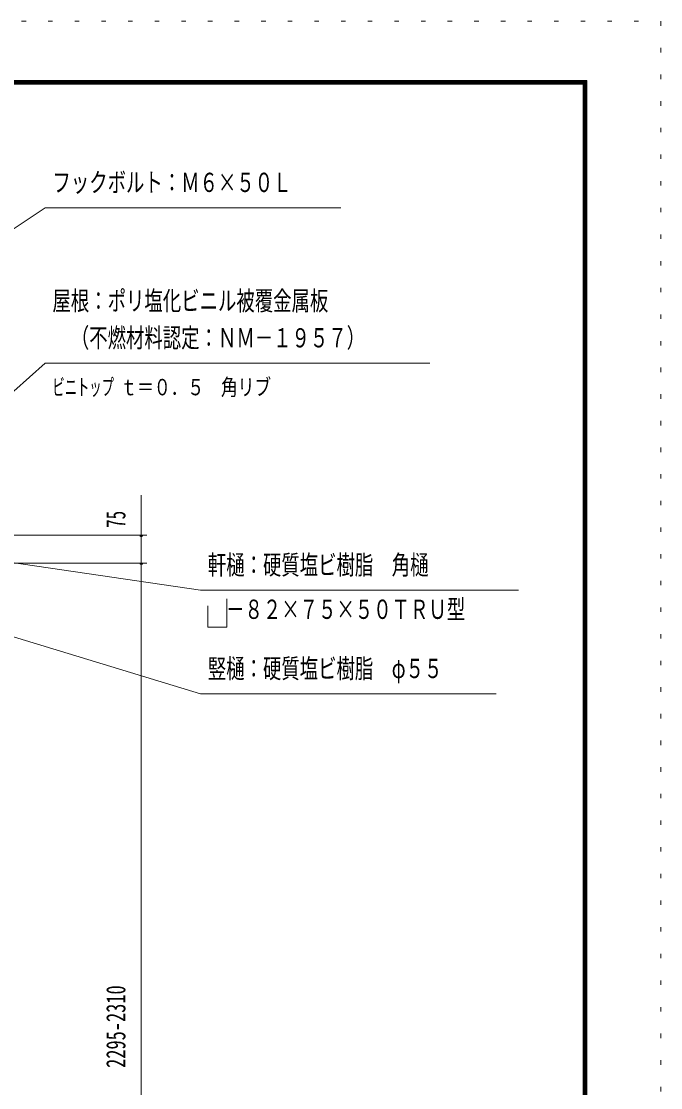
# Model space of a CAD drawing. Units: millimetres, scale not verified. Extents: x -25340 to 25345, y -10500 to 10500.
# Drawn here: x 21023 to 25345, y 3295 to 10500 of the extents above; entities that cross this region are included whole.
import ezdxf
from ezdxf.enums import TextEntityAlignment as Align

# ---------------------------------------------------------------- set-up
doc = ezdxf.new("R2010")
doc.units = ezdxf.units.MM
doc.header["$LTSCALE"] = 60
doc.linetypes.add('USER4', pattern=[3, 0.5, -2.5])
for name, color, linetype, lineweight in [('0-A_2-52DIM', 3, 'Continuous', 18), ('0-C_F-F', 5, 'Continuous', 18), ('0-D_F-E_J_ADD', 5, 'USER4', 18)]:
    doc.layers.add(name, color=color, linetype=linetype, lineweight=lineweight)
doc.styles.add('ＭＳ ゴシック', font='')
doc.styles.get('ＭＳ ゴシック').set_extended_font_data('MS Gothic')

msp = doc.modelspace()

# ---------------------------------------------------------------- linework, layer by layer
at = {"layer": '0-A_2-52DIM'}
for p, q in [((21183.13, 9239.93), (18794.1, 7645.67)), ((23183.12, 9239.93), (21183.13, 9239.93)), ((21183.13, 8189.93), (20026.44, 7162.5)), ((21183.13, 8189.93), (23783.13, 8189.93)), ((21833.13, 344.93), (21833.13, 7297.43)), ((20658.12, 7027.43), (21870.63, 7027.43)), ((21843.13, 7027.43), (21823.13, 7027.43)), ((22233.13, 6655.5), (20576.85, 6898.16)), ((20575.62, 6839.93), (21870.63, 6839.93)), ((21843.13, 6839.93), (21823.13, 6839.93)), ((22233.13, 6655.5), (24383.13, 6655.5)), ((22283.13, 6405.5), (22283.13, 6549.85)), ((22233.13, 5955.51), (20497, 6484.1)), ((22233.13, 5955.51), (24233.12, 5955.51))]:
    msp.add_line(p, q, dxfattribs=at)
msp.add_lwpolyline([(22283.13, 6405.5), (22411.91, 6405.5), (22411.91, 6596.93)], dxfattribs=at)
for centre in [(21833.13, 7027.43), (21833.13, 6839.93)]:
    msp.add_arc(centre, 10, 180, 0, dxfattribs=at)
at = {"layer": '0-C_F-F'}
for p, q in [((-3855.46, 10100), (24844.54, 10100)), ((-3852.96, 10097.5), (24842.03, 10097.5)), ((-3850.46, 10095), (24839.54, 10095)), ((-3847.96, 10092.5), (24837.04, 10092.5)), ((-3845.46, 10090), (24834.54, 10090)), ((-3842.96, 10087.5), (24832.04, 10087.5)), ((24834.54, -9990), (24834.54, 10090)), ((24839.54, -9995), (24839.54, 10095)), ((24842.03, -9997.5), (24842.03, 10097.5)), ((-3840.46, 10085), (24829.53, 10085)), ((-3837.96, 10082.5), (24827.04, 10082.5)), ((-3835.46, 10080), (24824.54, 10080)), ((-3832.96, 10077.5), (24822.04, 10077.5)), ((-3830.46, 10075), (24819.54, 10075)), ((24819.54, -9975), (24819.54, 10075)), ((24829.53, -9985), (24829.53, 10085))]:
    msp.add_line(p, q, dxfattribs=at)
for points in [[(-3855.46, -10000), (24844.54, -10000), (24844.54, 10100)], [(-3847.96, 10092.5), (-3847.96, -9992.5), (24837.04, -9992.5), (24837.04, 10092.5)], [(-3842.96, 10087.5), (-3842.96, -9987.5), (24832.04, -9987.5), (24832.04, 10087.5)], [(-3837.96, 10082.5), (-3837.96, -9982.5), (24827.04, -9982.5), (24827.04, 10082.5)], [(-3835.46, 10080), (-3835.46, -9980), (24824.54, -9980), (24824.54, 10080)], [(-3832.96, 10077.5), (-3832.96, -9977.5), (24822.04, -9977.5), (24822.04, 10077.5)]]:
    msp.add_lwpolyline(points, dxfattribs=at)
at = {"layer": '0-D_F-E_J_ADD'}
for p, q in [((-4355.46, 10500), (25344.54, 10500)), ((25344.54, 10500), (25344.54, -10500))]:
    msp.add_line(p, q, dxfattribs=at)

# ---------------------------------------------------------------- texts
at = {"layer": '0-A_2-52DIM', "color": 7, "style": 'ＭＳ ゴシック'}
for s, height, width, p in [('フックボルト：Ｍ６×５０Ｌ', 130.2, 0.7, (21233.13, 9307.69)), ('屋根：ポリ塩化ビニル被覆金属板', 130.2, 0.7, (21233.13, 8507.69)), ('\u3000（不燃材料認定：ＮＭ－１９５７）', 130.2, 0.7, (21233.13, 8257.69)), ('ビニトップ ', 110.7, 0.55, (21233.13, 7939.93)), ('ｔ＝０．５\u3000角リブ', 110.7, 0.75, (21692.4, 7939.93)), ('軒樋：硬質塩ビ樹脂\u3000角樋', 130.2, 0.7, (22283.13, 6723.26)), ('\u3000－８２×７５×５０ＴＲＵ型', 130.2, 0.7, (22283.13, 6423.26)), ('竪樋：硬質塩ビ樹脂\u3000φ５５', 130.2, 0.7, (22283.13, 6023.27))]:
    msp.add_text(s, height=height, dxfattribs=dict(at, width=width)).set_placement(p, align=Align.BOTTOM_LEFT)
for s, width, p in [('75', 0.65, (21765.36, 7077.43)), ('2295-2310', 0.7, (21765.36, 3428.68))]:
    msp.add_text(s, height=130.2, rotation=90, dxfattribs=dict(at, width=width)).set_placement(p, align=Align.BOTTOM_LEFT)

doc.saveas('drawing.dxf')
